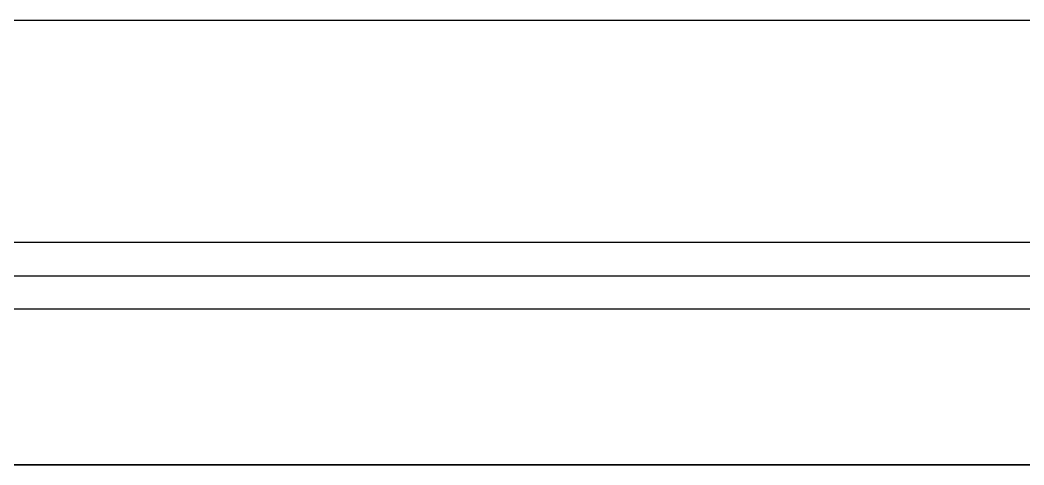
# Model space of a CAD drawing. Header units: millimetres. Extents: x -41292 to 298682, y -22072 to 33155.
# Drawn here: x 26571.7 to 27023.2, y 1260.6 to 1460.6 of the extents above; entities that cross this region are included whole.
import ezdxf

# ---------------------------------------------------------------- set-up
doc = ezdxf.new("R2010")
doc.units = ezdxf.units.MM
doc.layers.add('창호', color=4, linetype='Continuous')
doc.layers.add('틀', color=8, linetype='Continuous')

# ---------------------------------------------------------------- blocks, each defined once
blk = doc.blocks.new('AHSISHEUD')
for p, q in [((26672.05, 19108.67), (27764.54, 19108.67)), ((26672.05, 18908.67), (29562.05, 18908.67))]:
    blk.add_line(p, q)

msp = doc.modelspace()

# ---------------------------------------------------------------- linework, layer by layer
at = {"layer": '창호'}
for p, q in [((27459.67, 1360.58), (26134.67, 1360.58)), ((27459.67, 1330.58), (26134.67, 1330.58))]:
    msp.add_line(p, q, dxfattribs=at)
at = {"layer": '틀'}
for p, q in [((26044.67, 1460.58), (28934.67, 1460.58)), ((26134.67, 1345.58), (27459.67, 1345.58)), ((28934.67, 1260.58), (26044.67, 1260.58))]:
    msp.add_line(p, q, dxfattribs=at)

# ---------------------------------------------------------------- block references
msp.add_blockref('AHSISHEUD', (-627.37, -17648.09))

doc.saveas('drawing.dxf')
